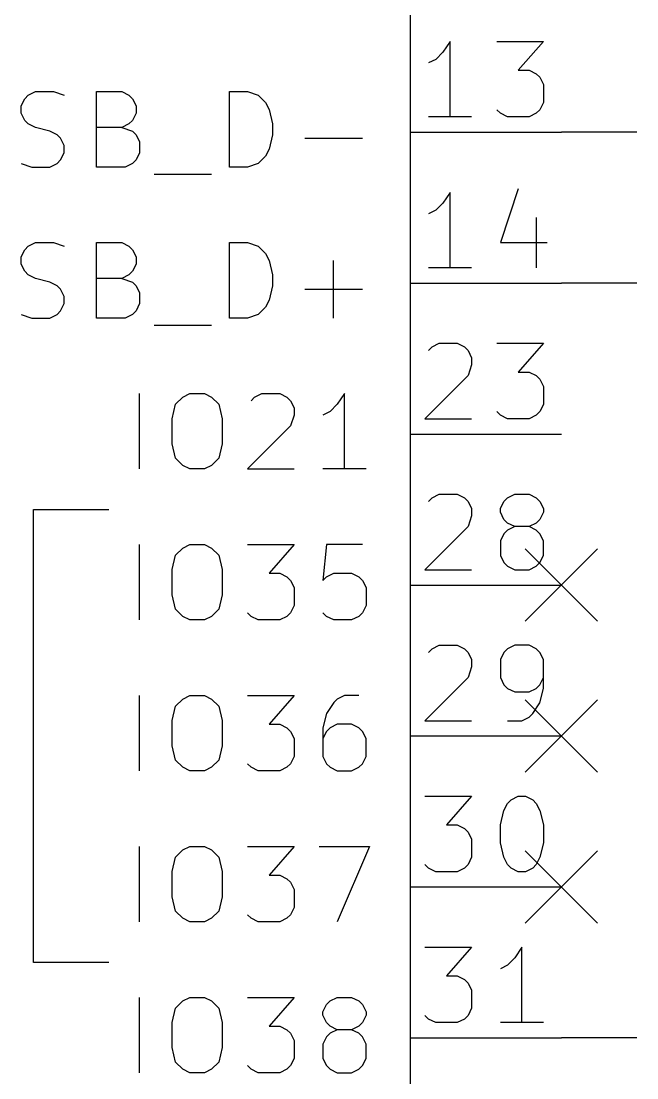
# Model space of a CAD drawing. Header units: inches. Extents: x 0.4 to 16.1, y -11.3 to -0.4.
# Drawn here: x 9.692 to 10.1, y -2.826 to -2.126 of the extents above; entities that cross this region are included whole.
import ezdxf

# ---------------------------------------------------------------- set-up
doc = ezdxf.new("R2010")
doc.units = ezdxf.units.IN
doc.header["$MEASUREMENT"] = 0
for name, color, linetype in [('BLUE', 174, 'CONTINUOUS'), ('GREENSIXTYFIVE', 129, 'CONTINUOUS'), ('LIGHTGREEN', 92, 'CONTINUOUS'), ('LIGHTRED', 12, 'CONTINUOUS'), ('RED', 14, 'CONTINUOUS'), ('WHITE', 250, 'CONTINUOUS')]:
    doc.layers.add(name, color=color, linetype=linetype)

msp = doc.modelspace()

# ---------------------------------------------------------------- linework, layer by layer
at = {"layer": 'BLUE', "linetype": 'CONTINUOUS'}
for p, q in [((10.026, -2.476), (10.074, -2.524)), ((10.074, -2.476), (10.026, -2.524)), ((10.026, -2.576), (10.074, -2.624)), ((10.074, -2.576), (10.026, -2.624)), ((10.026, -2.676), (10.074, -2.724)), ((10.074, -2.676), (10.026, -2.724))]:
    msp.add_line(p, q, dxfattribs=at)
at = {"layer": 'GREENSIXTYFIVE', "linetype": 'CONTINUOUS'}
for p, q in [((9.69428, -2.17789), (9.69667, -2.17551)), ((9.69428, -2.17789), (9.69667, -2.17551)), ((9.69667, -2.17551), (9.70143, -2.17313)), ((9.69667, -2.17551), (9.70143, -2.17313)), ((9.70143, -2.17313), (9.71333, -2.17313)), ((9.70143, -2.17313), (9.71333, -2.17313)), ((9.71333, -2.17313), (9.72048, -2.17551)), ((9.71333, -2.17313), (9.72048, -2.17551)), ((9.7419, -2.22313), (9.7419, -2.17313)), ((9.7419, -2.17313), (9.75857, -2.17313)), ((9.7419, -2.22313), (9.7419, -2.17313)), ((9.7419, -2.17313), (9.75857, -2.17313)), ((9.75857, -2.17313), (9.76333, -2.17551)), ((9.75857, -2.17313), (9.76333, -2.17551)), ((9.76333, -2.17551), (9.76571, -2.17789)), ((9.76333, -2.17551), (9.76571, -2.17789)), ((9.83, -2.22313), (9.83, -2.17313)), ((9.83, -2.17313), (9.8419, -2.17313)), ((9.83, -2.22313), (9.83, -2.17313)), ((9.83, -2.17313), (9.8419, -2.17313)), ((9.8419, -2.17313), (9.84904, -2.17551)), ((9.8419, -2.17313), (9.84904, -2.17551)), ((9.84904, -2.17551), (9.85381, -2.18028)), ((9.84904, -2.17551), (9.85381, -2.18028)), ((9.69191, -2.18265), (9.69428, -2.17789)), ((9.69191, -2.18265), (9.69428, -2.17789)), ((9.69191, -2.18742), (9.69191, -2.18265)), ((9.69191, -2.18742), (9.69191, -2.18265)), ((9.76571, -2.17789), (9.76809, -2.18265)), ((9.76571, -2.17789), (9.76809, -2.18265)), ((9.76809, -2.18265), (9.76809, -2.18742)), ((9.76809, -2.18265), (9.76809, -2.18742)), ((9.85381, -2.18028), (9.85619, -2.18504)), ((9.85381, -2.18028), (9.85619, -2.18504)), ((9.69428, -2.19218), (9.69191, -2.18742)), ((9.69428, -2.19218), (9.69191, -2.18742)), ((9.76809, -2.18742), (9.76571, -2.19218)), ((9.76809, -2.18742), (9.76571, -2.19218)), ((9.85619, -2.18504), (9.85857, -2.19456)), ((9.85619, -2.18504), (9.85857, -2.19456)), ((9.69667, -2.19456), (9.69428, -2.19218)), ((9.69667, -2.19456), (9.69428, -2.19218)), ((9.70143, -2.19694), (9.69667, -2.19456)), ((9.70143, -2.19694), (9.69667, -2.19456)), ((9.71095, -2.19932), (9.70143, -2.19694)), ((9.71095, -2.19932), (9.70143, -2.19694)), ((9.75857, -2.19694), (9.7419, -2.19694)), ((9.75857, -2.19694), (9.7419, -2.19694)), ((9.76333, -2.19456), (9.75857, -2.19694)), ((9.76333, -2.19456), (9.75857, -2.19694)), ((9.75857, -2.19694), (9.76571, -2.19932)), ((9.75857, -2.19694), (9.76571, -2.19932)), ((9.76571, -2.19218), (9.76333, -2.19456)), ((9.76571, -2.19218), (9.76333, -2.19456)), ((9.85857, -2.19456), (9.85857, -2.2017)), ((9.85857, -2.19456), (9.85857, -2.2017)), ((9.71571, -2.2017), (9.71095, -2.19932)), ((9.71571, -2.2017), (9.71095, -2.19932)), ((9.71809, -2.20408), (9.71571, -2.2017)), ((9.71809, -2.20408), (9.71571, -2.2017)), ((9.72048, -2.20885), (9.71809, -2.20408)), ((9.72048, -2.20885), (9.71809, -2.20408)), ((9.76571, -2.19932), (9.76809, -2.2017)), ((9.76571, -2.19932), (9.76809, -2.2017)), ((9.76809, -2.2017), (9.77047, -2.20646)), ((9.76809, -2.2017), (9.77047, -2.20646)), ((9.85857, -2.2017), (9.85619, -2.21122)), ((9.85857, -2.2017), (9.85619, -2.21122)), ((9.88, -2.20408), (9.91809, -2.20408)), ((9.88, -2.20408), (9.91809, -2.20408)), ((9.72048, -2.21361), (9.72048, -2.20885)), ((9.72048, -2.21361), (9.72048, -2.20885)), ((9.77047, -2.20646), (9.77047, -2.21361)), ((9.77047, -2.20646), (9.77047, -2.21361)), ((9.85619, -2.21122), (9.85381, -2.21599)), ((9.85619, -2.21122), (9.85381, -2.21599)), ((9.71571, -2.22075), (9.71809, -2.21837)), ((9.71571, -2.22075), (9.71809, -2.21837)), ((9.71809, -2.21837), (9.72048, -2.21361)), ((9.71809, -2.21837), (9.72048, -2.21361)), ((9.76809, -2.21837), (9.76571, -2.22075)), ((9.76809, -2.21837), (9.76571, -2.22075)), ((9.77047, -2.21361), (9.76809, -2.21837)), ((9.77047, -2.21361), (9.76809, -2.21837)), ((9.85381, -2.21599), (9.84904, -2.22075)), ((9.85381, -2.21599), (9.84904, -2.22075)), ((9.69191, -2.22075), (9.69905, -2.22313)), ((9.69191, -2.22075), (9.69905, -2.22313)), ((9.69905, -2.22313), (9.71095, -2.22313)), ((9.69905, -2.22313), (9.71095, -2.22313)), ((9.71095, -2.22313), (9.71571, -2.22075)), ((9.71095, -2.22313), (9.71571, -2.22075)), ((9.76095, -2.22313), (9.7419, -2.22313)), ((9.76095, -2.22313), (9.7419, -2.22313)), ((9.76571, -2.22075), (9.76095, -2.22313)), ((9.76571, -2.22075), (9.76095, -2.22313)), ((9.8419, -2.22313), (9.83, -2.22313)), ((9.8419, -2.22313), (9.83, -2.22313)), ((9.84904, -2.22075), (9.8419, -2.22313)), ((9.84904, -2.22075), (9.8419, -2.22313)), ((9.78, -2.22789), (9.81809, -2.22789)), ((9.78, -2.22789), (9.81809, -2.22789)), ((9.69667, -2.27551), (9.70143, -2.27313)), ((9.69667, -2.27551), (9.70143, -2.27313)), ((9.70143, -2.27313), (9.71333, -2.27313)), ((9.70143, -2.27313), (9.71333, -2.27313)), ((9.71333, -2.27313), (9.72048, -2.27551)), ((9.71333, -2.27313), (9.72048, -2.27551)), ((9.7419, -2.32313), (9.7419, -2.27313)), ((9.7419, -2.27313), (9.75857, -2.27313)), ((9.7419, -2.32313), (9.7419, -2.27313)), ((9.7419, -2.27313), (9.75857, -2.27313)), ((9.75857, -2.27313), (9.76333, -2.27551)), ((9.75857, -2.27313), (9.76333, -2.27551)), ((9.83, -2.32313), (9.83, -2.27313)), ((9.83, -2.27313), (9.8419, -2.27313)), ((9.83, -2.32313), (9.83, -2.27313)), ((9.83, -2.27313), (9.8419, -2.27313)), ((9.8419, -2.27313), (9.84904, -2.27551)), ((9.8419, -2.27313), (9.84904, -2.27551)), ((9.69191, -2.28265), (9.69428, -2.27789)), ((9.69191, -2.28265), (9.69428, -2.27789)), ((9.69428, -2.27789), (9.69667, -2.27551)), ((9.69428, -2.27789), (9.69667, -2.27551)), ((9.76333, -2.27551), (9.76571, -2.27789)), ((9.76333, -2.27551), (9.76571, -2.27789)), ((9.76571, -2.27789), (9.76809, -2.28265)), ((9.76571, -2.27789), (9.76809, -2.28265)), ((9.84904, -2.27551), (9.85381, -2.28028)), ((9.84904, -2.27551), (9.85381, -2.28028)), ((9.85381, -2.28028), (9.85619, -2.28504)), ((9.85381, -2.28028), (9.85619, -2.28504)), ((9.69191, -2.28742), (9.69191, -2.28265)), ((9.69191, -2.28742), (9.69191, -2.28265)), ((9.69428, -2.29218), (9.69191, -2.28742)), ((9.69428, -2.29218), (9.69191, -2.28742)), ((9.76809, -2.28742), (9.76571, -2.29218)), ((9.76809, -2.28742), (9.76571, -2.29218)), ((9.76809, -2.28265), (9.76809, -2.28742)), ((9.76809, -2.28265), (9.76809, -2.28742)), ((9.85619, -2.28504), (9.85857, -2.29456)), ((9.85619, -2.28504), (9.85857, -2.29456)), ((9.89904, -2.32313), (9.89904, -2.28504)), ((9.89904, -2.32313), (9.89904, -2.28504)), ((9.69667, -2.29456), (9.69428, -2.29218)), ((9.69667, -2.29456), (9.69428, -2.29218)), ((9.70143, -2.29694), (9.69667, -2.29456)), ((9.70143, -2.29694), (9.69667, -2.29456)), ((9.76333, -2.29456), (9.75857, -2.29694)), ((9.76333, -2.29456), (9.75857, -2.29694)), ((9.76571, -2.29218), (9.76333, -2.29456)), ((9.76571, -2.29218), (9.76333, -2.29456)), ((9.85857, -2.29456), (9.85857, -2.3017)), ((9.85857, -2.29456), (9.85857, -2.3017)), ((9.71095, -2.29932), (9.70143, -2.29694)), ((9.71095, -2.29932), (9.70143, -2.29694)), ((9.71571, -2.3017), (9.71095, -2.29932)), ((9.71571, -2.3017), (9.71095, -2.29932)), ((9.71809, -2.30408), (9.71571, -2.3017)), ((9.71809, -2.30408), (9.71571, -2.3017)), ((9.75857, -2.29694), (9.7419, -2.29694)), ((9.75857, -2.29694), (9.7419, -2.29694)), ((9.75857, -2.29694), (9.76571, -2.29932)), ((9.75857, -2.29694), (9.76571, -2.29932)), ((9.76571, -2.29932), (9.76809, -2.3017)), ((9.76571, -2.29932), (9.76809, -2.3017)), ((9.76809, -2.3017), (9.77047, -2.30646)), ((9.76809, -2.3017), (9.77047, -2.30646)), ((9.85857, -2.3017), (9.85619, -2.31122)), ((9.85857, -2.3017), (9.85619, -2.31122)), ((9.72048, -2.30885), (9.71809, -2.30408)), ((9.72048, -2.30885), (9.71809, -2.30408)), ((9.72048, -2.31361), (9.72048, -2.30885)), ((9.72048, -2.31361), (9.72048, -2.30885)), ((9.77047, -2.30646), (9.77047, -2.31361)), ((9.77047, -2.30646), (9.77047, -2.31361)), ((9.88, -2.30408), (9.91809, -2.30408)), ((9.88, -2.30408), (9.91809, -2.30408)), ((9.71809, -2.31837), (9.72048, -2.31361)), ((9.71809, -2.31837), (9.72048, -2.31361)), ((9.77047, -2.31361), (9.76809, -2.31837)), ((9.77047, -2.31361), (9.76809, -2.31837)), ((9.85381, -2.31599), (9.84904, -2.32075)), ((9.85381, -2.31599), (9.84904, -2.32075)), ((9.85619, -2.31122), (9.85381, -2.31599)), ((9.85619, -2.31122), (9.85381, -2.31599)), ((9.69191, -2.32075), (9.69905, -2.32313)), ((9.69191, -2.32075), (9.69905, -2.32313)), ((9.69905, -2.32313), (9.71095, -2.32313)), ((9.69905, -2.32313), (9.71095, -2.32313)), ((9.71095, -2.32313), (9.71571, -2.32075)), ((9.71095, -2.32313), (9.71571, -2.32075)), ((9.71571, -2.32075), (9.71809, -2.31837)), ((9.71571, -2.32075), (9.71809, -2.31837)), ((9.76095, -2.32313), (9.7419, -2.32313)), ((9.76095, -2.32313), (9.7419, -2.32313)), ((9.76571, -2.32075), (9.76095, -2.32313)), ((9.76571, -2.32075), (9.76095, -2.32313)), ((9.76809, -2.31837), (9.76571, -2.32075)), ((9.76809, -2.31837), (9.76571, -2.32075)), ((9.8419, -2.32313), (9.83, -2.32313)), ((9.8419, -2.32313), (9.83, -2.32313)), ((9.84904, -2.32075), (9.8419, -2.32313)), ((9.84904, -2.32075), (9.8419, -2.32313)), ((9.78, -2.32789), (9.81809, -2.32789)), ((9.78, -2.32789), (9.81809, -2.32789)), ((9.77047, -2.42313), (9.77047, -2.37313)), ((9.77047, -2.42313), (9.77047, -2.37313)), ((9.79428, -2.38028), (9.79905, -2.37551)), ((9.79428, -2.38028), (9.79905, -2.37551)), ((9.79905, -2.37551), (9.80381, -2.37313)), ((9.79905, -2.37551), (9.80381, -2.37313)), ((9.80381, -2.37313), (9.81333, -2.37313)), ((9.80381, -2.37313), (9.81333, -2.37313)), ((9.81333, -2.37313), (9.81809, -2.37551)), ((9.81333, -2.37313), (9.81809, -2.37551)), ((9.81809, -2.37551), (9.82285, -2.38028)), ((9.81809, -2.37551), (9.82285, -2.38028)), ((9.84429, -2.37789), (9.84667, -2.37551)), ((9.84429, -2.37789), (9.84667, -2.37551)), ((9.84667, -2.37551), (9.85143, -2.37313)), ((9.84667, -2.37551), (9.85143, -2.37313)), ((9.85143, -2.37313), (9.86333, -2.37313)), ((9.85143, -2.37313), (9.86333, -2.37313)), ((9.86333, -2.37313), (9.86809, -2.37551)), ((9.86333, -2.37313), (9.86809, -2.37551)), ((9.86809, -2.37551), (9.87048, -2.37789)), ((9.86809, -2.37551), (9.87048, -2.37789)), ((9.87048, -2.37789), (9.87286, -2.38265)), ((9.87048, -2.37789), (9.87286, -2.38265)), ((9.90619, -2.37313), (9.90143, -2.38028)), ((9.90619, -2.37313), (9.90143, -2.38028)), ((9.90619, -2.42313), (9.90619, -2.37313)), ((9.90619, -2.42313), (9.90619, -2.37313)), ((9.79191, -2.3898), (9.79428, -2.38028)), ((9.79191, -2.3898), (9.79428, -2.38028)), ((9.82285, -2.38028), (9.82524, -2.3898)), ((9.82285, -2.38028), (9.82524, -2.3898)), ((9.87286, -2.38265), (9.87286, -2.38742)), ((9.87286, -2.38265), (9.87286, -2.38742)), ((9.89667, -2.38504), (9.89191, -2.38742)), ((9.89667, -2.38504), (9.89191, -2.38742)), ((9.90143, -2.38028), (9.89667, -2.38504)), ((9.90143, -2.38028), (9.89667, -2.38504)), ((9.79191, -2.40646), (9.79191, -2.3898)), ((9.79191, -2.40646), (9.79191, -2.3898)), ((9.82524, -2.3898), (9.82524, -2.40646)), ((9.82524, -2.3898), (9.82524, -2.40646)), ((9.87286, -2.38742), (9.87048, -2.39456)), ((9.87286, -2.38742), (9.87048, -2.39456)), ((9.87048, -2.39456), (9.84191, -2.42313)), ((9.87048, -2.39456), (9.84191, -2.42313)), ((9.79428, -2.41599), (9.79191, -2.40646)), ((9.79428, -2.41599), (9.79191, -2.40646)), ((9.82524, -2.40646), (9.82285, -2.41599)), ((9.82524, -2.40646), (9.82285, -2.41599)), ((9.79905, -2.42075), (9.79428, -2.41599)), ((9.79905, -2.42075), (9.79428, -2.41599)), ((9.80381, -2.42313), (9.79905, -2.42075)), ((9.80381, -2.42313), (9.79905, -2.42075)), ((9.81809, -2.42075), (9.81333, -2.42313)), ((9.81809, -2.42075), (9.81333, -2.42313)), ((9.82285, -2.41599), (9.81809, -2.42075)), ((9.82285, -2.41599), (9.81809, -2.42075)), ((9.81333, -2.42313), (9.80381, -2.42313)), ((9.81333, -2.42313), (9.80381, -2.42313)), ((9.84191, -2.42313), (9.87286, -2.42313)), ((9.84191, -2.42313), (9.87286, -2.42313)), ((9.92048, -2.42313), (9.89191, -2.42313)), ((9.92048, -2.42313), (9.89191, -2.42313)), ((9.77047, -2.52313), (9.77047, -2.47313)), ((9.77047, -2.52313), (9.77047, -2.47313)), ((9.79428, -2.48028), (9.79905, -2.47551)), ((9.79428, -2.48028), (9.79905, -2.47551)), ((9.79905, -2.47551), (9.80381, -2.47313)), ((9.79905, -2.47551), (9.80381, -2.47313)), ((9.80381, -2.47313), (9.81333, -2.47313)), ((9.80381, -2.47313), (9.81333, -2.47313)), ((9.81333, -2.47313), (9.81809, -2.47551)), ((9.81333, -2.47313), (9.81809, -2.47551)), ((9.81809, -2.47551), (9.82285, -2.48028)), ((9.81809, -2.47551), (9.82285, -2.48028)), ((9.84191, -2.47313), (9.87286, -2.47313)), ((9.84191, -2.47313), (9.87286, -2.47313)), ((9.87286, -2.47313), (9.85619, -2.49218)), ((9.87286, -2.47313), (9.85619, -2.49218)), ((9.89428, -2.47313), (9.89191, -2.49694)), ((9.89428, -2.47313), (9.89191, -2.49694)), ((9.91809, -2.47313), (9.89428, -2.47313)), ((9.91809, -2.47313), (9.89428, -2.47313)), ((9.79191, -2.4898), (9.79428, -2.48028)), ((9.79191, -2.4898), (9.79428, -2.48028)), ((9.82285, -2.48028), (9.82524, -2.4898)), ((9.82285, -2.48028), (9.82524, -2.4898)), ((9.79191, -2.50646), (9.79191, -2.4898)), ((9.79191, -2.50646), (9.79191, -2.4898)), ((9.82524, -2.4898), (9.82524, -2.50646)), ((9.82524, -2.4898), (9.82524, -2.50646)), ((9.85619, -2.49218), (9.86333, -2.49218)), ((9.85619, -2.49218), (9.86333, -2.49218)), ((9.86333, -2.49218), (9.86809, -2.49456)), ((9.86333, -2.49218), (9.86809, -2.49456)), ((9.86809, -2.49456), (9.87048, -2.49694)), ((9.86809, -2.49456), (9.87048, -2.49694)), ((9.87048, -2.49694), (9.87286, -2.5017)), ((9.87048, -2.49694), (9.87286, -2.5017)), ((9.89191, -2.49694), (9.89428, -2.49456)), ((9.89191, -2.49694), (9.89428, -2.49456)), ((9.89428, -2.49456), (9.89905, -2.49218)), ((9.89428, -2.49456), (9.89905, -2.49218)), ((9.89905, -2.49218), (9.91095, -2.49218)), ((9.89905, -2.49218), (9.91095, -2.49218)), ((9.91095, -2.49218), (9.91571, -2.49456)), ((9.91095, -2.49218), (9.91571, -2.49456)), ((9.91571, -2.49456), (9.91809, -2.49694)), ((9.91571, -2.49456), (9.91809, -2.49694)), ((9.91809, -2.49694), (9.92048, -2.5017)), ((9.91809, -2.49694), (9.92048, -2.5017)), ((9.87286, -2.5017), (9.87286, -2.51361)), ((9.87286, -2.5017), (9.87286, -2.51361)), ((9.92048, -2.5017), (9.92048, -2.51361)), ((9.92048, -2.5017), (9.92048, -2.51361)), ((9.79428, -2.51599), (9.79191, -2.50646)), ((9.79428, -2.51599), (9.79191, -2.50646)), ((9.82524, -2.50646), (9.82285, -2.51599)), ((9.82524, -2.50646), (9.82285, -2.51599)), ((9.79905, -2.52075), (9.79428, -2.51599)), ((9.79905, -2.52075), (9.79428, -2.51599)), ((9.82285, -2.51599), (9.81809, -2.52075)), ((9.82285, -2.51599), (9.81809, -2.52075)), ((9.84429, -2.52075), (9.84191, -2.51837)), ((9.84429, -2.52075), (9.84191, -2.51837)), ((9.87048, -2.51837), (9.86809, -2.52075)), ((9.87048, -2.51837), (9.86809, -2.52075)), ((9.87286, -2.51361), (9.87048, -2.51837)), ((9.87286, -2.51361), (9.87048, -2.51837)), ((9.89428, -2.52075), (9.89191, -2.51837)), ((9.89428, -2.52075), (9.89191, -2.51837)), ((9.91809, -2.51837), (9.91571, -2.52075)), ((9.91809, -2.51837), (9.91571, -2.52075)), ((9.92048, -2.51361), (9.91809, -2.51837)), ((9.92048, -2.51361), (9.91809, -2.51837)), ((9.80381, -2.52313), (9.79905, -2.52075)), ((9.80381, -2.52313), (9.79905, -2.52075)), ((9.81333, -2.52313), (9.80381, -2.52313)), ((9.81333, -2.52313), (9.80381, -2.52313)), ((9.81809, -2.52075), (9.81333, -2.52313)), ((9.81809, -2.52075), (9.81333, -2.52313)), ((9.84905, -2.52313), (9.84429, -2.52075)), ((9.84905, -2.52313), (9.84429, -2.52075)), ((9.86333, -2.52313), (9.84905, -2.52313)), ((9.86333, -2.52313), (9.84905, -2.52313)), ((9.86809, -2.52075), (9.86333, -2.52313)), ((9.86809, -2.52075), (9.86333, -2.52313)), ((9.89905, -2.52313), (9.89428, -2.52075)), ((9.89905, -2.52313), (9.89428, -2.52075)), ((9.91095, -2.52313), (9.89905, -2.52313)), ((9.91095, -2.52313), (9.89905, -2.52313)), ((9.91571, -2.52075), (9.91095, -2.52313)), ((9.91571, -2.52075), (9.91095, -2.52313)), ((9.77047, -2.62313), (9.77047, -2.57313)), ((9.77047, -2.62313), (9.77047, -2.57313)), ((9.79428, -2.58028), (9.79905, -2.57551)), ((9.79428, -2.58028), (9.79905, -2.57551)), ((9.79905, -2.57551), (9.80381, -2.57313)), ((9.79905, -2.57551), (9.80381, -2.57313)), ((9.80381, -2.57313), (9.81333, -2.57313)), ((9.80381, -2.57313), (9.81333, -2.57313)), ((9.81333, -2.57313), (9.81809, -2.57551)), ((9.81333, -2.57313), (9.81809, -2.57551)), ((9.81809, -2.57551), (9.82285, -2.58028)), ((9.81809, -2.57551), (9.82285, -2.58028)), ((9.84191, -2.57313), (9.87286, -2.57313)), ((9.84191, -2.57313), (9.87286, -2.57313)), ((9.87286, -2.57313), (9.85619, -2.59218)), ((9.87286, -2.57313), (9.85619, -2.59218)), ((9.90143, -2.57551), (9.89905, -2.57789)), ((9.90143, -2.57551), (9.89905, -2.57789)), ((9.90619, -2.57313), (9.90143, -2.57551)), ((9.90619, -2.57313), (9.90143, -2.57551)), ((9.91571, -2.57313), (9.90619, -2.57313)), ((9.91571, -2.57313), (9.90619, -2.57313)), ((9.79191, -2.5898), (9.79428, -2.58028)), ((9.79191, -2.5898), (9.79428, -2.58028)), ((9.82285, -2.58028), (9.82524, -2.5898)), ((9.82285, -2.58028), (9.82524, -2.5898)), ((9.89905, -2.57789), (9.89428, -2.58504)), ((9.89905, -2.57789), (9.89428, -2.58504)), ((9.79191, -2.60646), (9.79191, -2.5898)), ((9.79191, -2.60646), (9.79191, -2.5898)), ((9.82524, -2.5898), (9.82524, -2.60646)), ((9.82524, -2.5898), (9.82524, -2.60646)), ((9.89428, -2.58504), (9.89191, -2.59456)), ((9.89428, -2.58504), (9.89191, -2.59456)), ((9.85619, -2.59218), (9.86333, -2.59218)), ((9.85619, -2.59218), (9.86333, -2.59218)), ((9.86333, -2.59218), (9.86809, -2.59456)), ((9.86333, -2.59218), (9.86809, -2.59456)), ((9.86809, -2.59456), (9.87048, -2.59694)), ((9.86809, -2.59456), (9.87048, -2.59694)), ((9.87048, -2.59694), (9.87286, -2.6017)), ((9.87048, -2.59694), (9.87286, -2.6017)), ((9.89191, -2.59456), (9.89191, -2.61361)), ((9.89191, -2.59456), (9.89191, -2.61361)), ((9.89428, -2.59694), (9.89191, -2.6017)), ((9.89428, -2.59694), (9.89191, -2.6017)), ((9.89667, -2.59456), (9.89428, -2.59694)), ((9.89667, -2.59456), (9.89428, -2.59694)), ((9.90143, -2.59218), (9.89667, -2.59456)), ((9.90143, -2.59218), (9.89667, -2.59456)), ((9.91095, -2.59218), (9.90143, -2.59218)), ((9.91095, -2.59218), (9.90143, -2.59218)), ((9.91571, -2.59456), (9.91095, -2.59218)), ((9.91571, -2.59456), (9.91095, -2.59218)), ((9.91809, -2.59694), (9.91571, -2.59456)), ((9.91809, -2.59694), (9.91571, -2.59456)), ((9.92048, -2.6017), (9.91809, -2.59694)), ((9.92048, -2.6017), (9.91809, -2.59694)), ((9.87286, -2.6017), (9.87286, -2.61361)), ((9.87286, -2.6017), (9.87286, -2.61361)), ((9.92048, -2.61361), (9.92048, -2.6017)), ((9.92048, -2.61361), (9.92048, -2.6017)), ((9.79428, -2.61599), (9.79191, -2.60646)), ((9.79428, -2.61599), (9.79191, -2.60646)), ((9.82524, -2.60646), (9.82285, -2.61599)), ((9.82524, -2.60646), (9.82285, -2.61599)), ((9.79905, -2.62075), (9.79428, -2.61599)), ((9.79905, -2.62075), (9.79428, -2.61599)), ((9.82285, -2.61599), (9.81809, -2.62075)), ((9.82285, -2.61599), (9.81809, -2.62075)), ((9.87286, -2.61361), (9.87048, -2.61837)), ((9.87286, -2.61361), (9.87048, -2.61837)), ((9.89191, -2.61361), (9.89428, -2.61837)), ((9.89191, -2.61361), (9.89428, -2.61837)), ((9.91809, -2.61837), (9.92048, -2.61361)), ((9.91809, -2.61837), (9.92048, -2.61361)), ((9.80381, -2.62313), (9.79905, -2.62075)), ((9.80381, -2.62313), (9.79905, -2.62075)), ((9.81333, -2.62313), (9.80381, -2.62313)), ((9.81333, -2.62313), (9.80381, -2.62313)), ((9.81809, -2.62075), (9.81333, -2.62313)), ((9.81809, -2.62075), (9.81333, -2.62313)), ((9.84429, -2.62075), (9.84191, -2.61837)), ((9.84429, -2.62075), (9.84191, -2.61837)), ((9.84905, -2.62313), (9.84429, -2.62075)), ((9.84905, -2.62313), (9.84429, -2.62075)), ((9.86333, -2.62313), (9.84905, -2.62313)), ((9.86333, -2.62313), (9.84905, -2.62313)), ((9.86809, -2.62075), (9.86333, -2.62313)), ((9.86809, -2.62075), (9.86333, -2.62313)), ((9.87048, -2.61837), (9.86809, -2.62075)), ((9.87048, -2.61837), (9.86809, -2.62075)), ((9.89428, -2.61837), (9.89667, -2.62075)), ((9.89428, -2.61837), (9.89667, -2.62075)), ((9.89667, -2.62075), (9.90143, -2.62313)), ((9.89667, -2.62075), (9.90143, -2.62313)), ((9.90143, -2.62313), (9.91095, -2.62313)), ((9.90143, -2.62313), (9.91095, -2.62313)), ((9.91095, -2.62313), (9.91571, -2.62075)), ((9.91095, -2.62313), (9.91571, -2.62075)), ((9.91571, -2.62075), (9.91809, -2.61837)), ((9.91571, -2.62075), (9.91809, -2.61837)), ((9.77047, -2.72313), (9.77047, -2.67313)), ((9.77047, -2.72313), (9.77047, -2.67313)), ((9.79905, -2.67551), (9.80381, -2.67313)), ((9.79905, -2.67551), (9.80381, -2.67313)), ((9.80381, -2.67313), (9.81333, -2.67313)), ((9.80381, -2.67313), (9.81333, -2.67313)), ((9.81333, -2.67313), (9.81809, -2.67551)), ((9.81333, -2.67313), (9.81809, -2.67551)), ((9.84191, -2.67313), (9.87286, -2.67313)), ((9.84191, -2.67313), (9.87286, -2.67313)), ((9.87286, -2.67313), (9.85619, -2.69218)), ((9.87286, -2.67313), (9.85619, -2.69218)), ((9.88952, -2.67313), (9.92285, -2.67313)), ((9.88952, -2.67313), (9.92285, -2.67313)), ((9.92285, -2.67313), (9.90143, -2.72313)), ((9.92285, -2.67313), (9.90143, -2.72313)), ((9.79191, -2.6898), (9.79428, -2.68028)), ((9.79191, -2.6898), (9.79428, -2.68028)), ((9.79428, -2.68028), (9.79905, -2.67551)), ((9.79428, -2.68028), (9.79905, -2.67551)), ((9.81809, -2.67551), (9.82285, -2.68028)), ((9.81809, -2.67551), (9.82285, -2.68028)), ((9.82285, -2.68028), (9.82524, -2.6898)), ((9.82285, -2.68028), (9.82524, -2.6898)), ((9.79191, -2.70646), (9.79191, -2.6898)), ((9.79191, -2.70646), (9.79191, -2.6898)), ((9.82524, -2.6898), (9.82524, -2.70646)), ((9.82524, -2.6898), (9.82524, -2.70646)), ((9.85619, -2.69218), (9.86333, -2.69218)), ((9.85619, -2.69218), (9.86333, -2.69218)), ((9.86333, -2.69218), (9.86809, -2.69456)), ((9.86333, -2.69218), (9.86809, -2.69456)), ((9.86809, -2.69456), (9.87048, -2.69694)), ((9.86809, -2.69456), (9.87048, -2.69694)), ((9.87048, -2.69694), (9.87286, -2.7017)), ((9.87048, -2.69694), (9.87286, -2.7017)), ((9.87286, -2.7017), (9.87286, -2.71361)), ((9.87286, -2.7017), (9.87286, -2.71361)), ((9.79428, -2.71599), (9.79191, -2.70646)), ((9.79428, -2.71599), (9.79191, -2.70646)), ((9.82524, -2.70646), (9.82285, -2.71599)), ((9.82524, -2.70646), (9.82285, -2.71599)), ((9.79905, -2.72075), (9.79428, -2.71599)), ((9.79905, -2.72075), (9.79428, -2.71599)), ((9.82285, -2.71599), (9.81809, -2.72075)), ((9.82285, -2.71599), (9.81809, -2.72075)), ((9.87286, -2.71361), (9.87048, -2.71837)), ((9.87286, -2.71361), (9.87048, -2.71837)), ((9.80381, -2.72313), (9.79905, -2.72075)), ((9.80381, -2.72313), (9.79905, -2.72075)), ((9.81809, -2.72075), (9.81333, -2.72313)), ((9.81809, -2.72075), (9.81333, -2.72313)), ((9.84429, -2.72075), (9.84191, -2.71837)), ((9.84429, -2.72075), (9.84191, -2.71837)), ((9.84905, -2.72313), (9.84429, -2.72075)), ((9.84905, -2.72313), (9.84429, -2.72075)), ((9.86809, -2.72075), (9.86333, -2.72313)), ((9.86809, -2.72075), (9.86333, -2.72313)), ((9.87048, -2.71837), (9.86809, -2.72075)), ((9.87048, -2.71837), (9.86809, -2.72075)), ((9.81333, -2.72313), (9.80381, -2.72313)), ((9.81333, -2.72313), (9.80381, -2.72313)), ((9.86333, -2.72313), (9.84905, -2.72313)), ((9.86333, -2.72313), (9.84905, -2.72313)), ((9.77047, -2.82313), (9.77047, -2.77313)), ((9.77047, -2.82313), (9.77047, -2.77313)), ((9.79428, -2.78028), (9.79905, -2.77551)), ((9.79428, -2.78028), (9.79905, -2.77551)), ((9.79905, -2.77551), (9.80381, -2.77313)), ((9.79905, -2.77551), (9.80381, -2.77313)), ((9.80381, -2.77313), (9.81333, -2.77313)), ((9.80381, -2.77313), (9.81333, -2.77313)), ((9.81333, -2.77313), (9.81809, -2.77551)), ((9.81333, -2.77313), (9.81809, -2.77551)), ((9.81809, -2.77551), (9.82285, -2.78028)), ((9.81809, -2.77551), (9.82285, -2.78028)), ((9.84191, -2.77313), (9.87286, -2.77313)), ((9.84191, -2.77313), (9.87286, -2.77313)), ((9.87286, -2.77313), (9.85619, -2.79218)), ((9.87286, -2.77313), (9.85619, -2.79218)), ((9.89191, -2.78265), (9.89428, -2.77789)), ((9.89191, -2.78265), (9.89428, -2.77789)), ((9.89428, -2.77789), (9.89667, -2.77551)), ((9.89428, -2.77789), (9.89667, -2.77551)), ((9.89667, -2.77551), (9.90143, -2.77313)), ((9.89667, -2.77551), (9.90143, -2.77313)), ((9.90143, -2.77313), (9.91095, -2.77313)), ((9.90143, -2.77313), (9.91095, -2.77313)), ((9.91095, -2.77313), (9.91571, -2.77551)), ((9.91095, -2.77313), (9.91571, -2.77551)), ((9.91571, -2.77551), (9.91809, -2.77789)), ((9.91571, -2.77551), (9.91809, -2.77789)), ((9.91809, -2.77789), (9.92048, -2.78265)), ((9.91809, -2.77789), (9.92048, -2.78265)), ((9.79191, -2.7898), (9.79428, -2.78028)), ((9.79191, -2.7898), (9.79428, -2.78028)), ((9.82285, -2.78028), (9.82524, -2.7898)), ((9.82285, -2.78028), (9.82524, -2.7898)), ((9.89191, -2.78504), (9.89191, -2.78265)), ((9.89191, -2.78504), (9.89191, -2.78265)), ((9.89428, -2.7898), (9.89191, -2.78504)), ((9.89428, -2.7898), (9.89191, -2.78504)), ((9.92048, -2.78504), (9.91809, -2.7898)), ((9.92048, -2.78504), (9.91809, -2.7898)), ((9.92048, -2.78265), (9.92048, -2.78504)), ((9.92048, -2.78265), (9.92048, -2.78504)), ((9.79191, -2.80646), (9.79191, -2.7898)), ((9.79191, -2.80646), (9.79191, -2.7898)), ((9.82524, -2.7898), (9.82524, -2.80646)), ((9.82524, -2.7898), (9.82524, -2.80646)), ((9.85619, -2.79218), (9.86333, -2.79218)), ((9.85619, -2.79218), (9.86333, -2.79218)), ((9.86333, -2.79218), (9.86809, -2.79456)), ((9.86333, -2.79218), (9.86809, -2.79456)), ((9.89667, -2.79218), (9.89428, -2.7898)), ((9.89667, -2.79218), (9.89428, -2.7898)), ((9.90143, -2.79456), (9.89667, -2.79218)), ((9.90143, -2.79456), (9.89667, -2.79218)), ((9.91571, -2.79218), (9.91095, -2.79456)), ((9.91571, -2.79218), (9.91095, -2.79456)), ((9.91809, -2.7898), (9.91571, -2.79218)), ((9.91809, -2.7898), (9.91571, -2.79218)), ((9.86809, -2.79456), (9.87048, -2.79694)), ((9.86809, -2.79456), (9.87048, -2.79694)), ((9.87048, -2.79694), (9.87286, -2.8017)), ((9.87048, -2.79694), (9.87286, -2.8017)), ((9.89428, -2.79932), (9.89191, -2.80408)), ((9.89428, -2.79932), (9.89191, -2.80408)), ((9.89667, -2.79694), (9.89428, -2.79932)), ((9.89667, -2.79694), (9.89428, -2.79932)), ((9.90143, -2.79456), (9.89667, -2.79694)), ((9.90143, -2.79456), (9.89667, -2.79694)), ((9.91095, -2.79456), (9.90143, -2.79456)), ((9.91095, -2.79456), (9.90143, -2.79456)), ((9.91571, -2.79694), (9.91095, -2.79456)), ((9.91571, -2.79694), (9.91095, -2.79456)), ((9.91809, -2.79932), (9.91571, -2.79694)), ((9.91809, -2.79932), (9.91571, -2.79694)), ((9.92048, -2.80408), (9.91809, -2.79932)), ((9.92048, -2.80408), (9.91809, -2.79932)), ((9.79428, -2.81599), (9.79191, -2.80646)), ((9.79428, -2.81599), (9.79191, -2.80646)), ((9.82524, -2.80646), (9.82285, -2.81599)), ((9.82524, -2.80646), (9.82285, -2.81599)), ((9.87286, -2.8017), (9.87286, -2.81361)), ((9.87286, -2.8017), (9.87286, -2.81361)), ((9.89191, -2.80408), (9.89191, -2.81361)), ((9.89191, -2.80408), (9.89191, -2.81361)), ((9.92048, -2.81361), (9.92048, -2.80408)), ((9.92048, -2.81361), (9.92048, -2.80408)), ((9.87286, -2.81361), (9.87048, -2.81837)), ((9.87286, -2.81361), (9.87048, -2.81837)), ((9.89191, -2.81361), (9.89428, -2.81837)), ((9.89191, -2.81361), (9.89428, -2.81837)), ((9.91809, -2.81837), (9.92048, -2.81361)), ((9.91809, -2.81837), (9.92048, -2.81361)), ((9.79905, -2.82075), (9.79428, -2.81599)), ((9.79905, -2.82075), (9.79428, -2.81599)), ((9.80381, -2.82313), (9.79905, -2.82075)), ((9.80381, -2.82313), (9.79905, -2.82075)), ((9.81809, -2.82075), (9.81333, -2.82313)), ((9.81809, -2.82075), (9.81333, -2.82313)), ((9.82285, -2.81599), (9.81809, -2.82075)), ((9.82285, -2.81599), (9.81809, -2.82075)), ((9.84429, -2.82075), (9.84191, -2.81837)), ((9.84429, -2.82075), (9.84191, -2.81837)), ((9.84905, -2.82313), (9.84429, -2.82075)), ((9.84905, -2.82313), (9.84429, -2.82075)), ((9.86809, -2.82075), (9.86333, -2.82313)), ((9.86809, -2.82075), (9.86333, -2.82313)), ((9.87048, -2.81837), (9.86809, -2.82075)), ((9.87048, -2.81837), (9.86809, -2.82075)), ((9.89428, -2.81837), (9.89667, -2.82075)), ((9.89428, -2.81837), (9.89667, -2.82075)), ((9.89667, -2.82075), (9.90143, -2.82313)), ((9.89667, -2.82075), (9.90143, -2.82313)), ((9.91095, -2.82313), (9.91571, -2.82075)), ((9.91095, -2.82313), (9.91571, -2.82075)), ((9.91571, -2.82075), (9.91809, -2.81837)), ((9.91571, -2.82075), (9.91809, -2.81837)), ((9.81333, -2.82313), (9.80381, -2.82313)), ((9.81333, -2.82313), (9.80381, -2.82313)), ((9.86333, -2.82313), (9.84905, -2.82313)), ((9.86333, -2.82313), (9.84905, -2.82313)), ((9.90143, -2.82313), (9.91095, -2.82313)), ((9.90143, -2.82313), (9.91095, -2.82313))]:
    msp.add_line(p, q, dxfattribs=at)
at = {"layer": 'LIGHTGREEN', "linetype": 'CONTINUOUS'}
for p, q in [((10.1, -2.2), (10.05, -2.2)), ((10.1, -2.3), (10.05, -2.3)), ((10.1, -2.8), (10.05, -2.8))]:
    msp.add_line(p, q, dxfattribs=at)
at = {"layer": 'LIGHTRED', "linetype": 'CONTINUOUS'}
for p, q in [((9.97619, -2.13988), (9.97143, -2.14702)), ((9.97619, -2.13988), (9.97143, -2.14702)), ((9.97619, -2.18988), (9.97619, -2.13988)), ((9.97619, -2.18988), (9.97619, -2.13988)), ((10.00714, -2.13988), (10.03809, -2.13988)), ((10.00714, -2.13988), (10.03809, -2.13988)), ((10.03809, -2.13988), (10.02143, -2.15893)), ((10.03809, -2.13988), (10.02143, -2.15893)), ((9.97143, -2.14702), (9.96667, -2.15178)), ((9.97143, -2.14702), (9.96667, -2.15178)), ((9.96667, -2.15178), (9.96191, -2.15417)), ((9.96667, -2.15178), (9.96191, -2.15417)), ((10.02143, -2.15893), (10.02857, -2.15893)), ((10.02143, -2.15893), (10.02857, -2.15893)), ((10.02857, -2.15893), (10.03333, -2.16131)), ((10.02857, -2.15893), (10.03333, -2.16131)), ((10.03333, -2.16131), (10.03571, -2.16369)), ((10.03333, -2.16131), (10.03571, -2.16369)), ((10.03571, -2.16369), (10.03809, -2.16845)), ((10.03571, -2.16369), (10.03809, -2.16845)), ((10.03809, -2.16845), (10.03809, -2.18035)), ((10.03809, -2.16845), (10.03809, -2.18035)), ((10.03809, -2.18035), (10.03571, -2.18512)), ((10.03809, -2.18035), (10.03571, -2.18512)), ((9.99048, -2.18988), (9.96191, -2.18988)), ((9.99048, -2.18988), (9.96191, -2.18988)), ((10.00952, -2.1875), (10.00714, -2.18512)), ((10.00952, -2.1875), (10.00714, -2.18512)), ((10.01428, -2.18988), (10.00952, -2.1875)), ((10.01428, -2.18988), (10.00952, -2.1875)), ((10.02857, -2.18988), (10.01428, -2.18988)), ((10.02857, -2.18988), (10.01428, -2.18988)), ((10.03333, -2.1875), (10.02857, -2.18988)), ((10.03333, -2.1875), (10.02857, -2.18988)), ((10.03571, -2.18512), (10.03333, -2.1875)), ((10.03571, -2.18512), (10.03333, -2.1875)), ((9.97619, -2.23988), (9.97143, -2.24702)), ((9.97619, -2.23988), (9.97143, -2.24702)), ((9.97619, -2.28988), (9.97619, -2.23988)), ((9.97619, -2.28988), (9.97619, -2.23988)), ((10.02143, -2.2375), (10.00952, -2.27321)), ((10.02143, -2.2375), (10.00952, -2.27321)), ((9.96667, -2.25178), (9.96191, -2.25417)), ((9.96667, -2.25178), (9.96191, -2.25417)), ((9.97143, -2.24702), (9.96667, -2.25178)), ((9.97143, -2.24702), (9.96667, -2.25178)), ((10.03333, -2.25655), (10.03333, -2.28988)), ((10.03333, -2.25655), (10.03333, -2.28988)), ((10.00952, -2.27321), (10.04047, -2.27321)), ((10.00952, -2.27321), (10.04047, -2.27321)), ((9.99048, -2.28988), (9.96191, -2.28988)), ((9.99048, -2.28988), (9.96191, -2.28988)), ((9.96191, -2.34464), (9.96428, -2.34226)), ((9.96191, -2.34464), (9.96428, -2.34226)), ((9.96428, -2.34226), (9.96905, -2.33988)), ((9.96428, -2.34226), (9.96905, -2.33988)), ((9.96905, -2.33988), (9.98095, -2.33988)), ((9.96905, -2.33988), (9.98095, -2.33988)), ((9.98095, -2.33988), (9.98571, -2.34226)), ((9.98095, -2.33988), (9.98571, -2.34226)), ((9.98571, -2.34226), (9.98809, -2.34464)), ((9.98571, -2.34226), (9.98809, -2.34464)), ((9.98809, -2.34464), (9.99048, -2.3494)), ((9.98809, -2.34464), (9.99048, -2.3494)), ((10.00714, -2.33988), (10.03809, -2.33988)), ((10.00714, -2.33988), (10.03809, -2.33988)), ((10.03809, -2.33988), (10.02143, -2.35893)), ((10.03809, -2.33988), (10.02143, -2.35893)), ((9.99048, -2.3494), (9.99048, -2.35417)), ((9.99048, -2.3494), (9.99048, -2.35417)), ((9.99048, -2.35417), (9.98809, -2.36131)), ((9.99048, -2.35417), (9.98809, -2.36131)), ((10.02143, -2.35893), (10.02857, -2.35893)), ((10.02143, -2.35893), (10.02857, -2.35893)), ((10.02857, -2.35893), (10.03333, -2.36131)), ((10.02857, -2.35893), (10.03333, -2.36131)), ((9.98809, -2.36131), (9.95952, -2.38988)), ((9.98809, -2.36131), (9.95952, -2.38988)), ((10.03333, -2.36131), (10.03571, -2.36369)), ((10.03333, -2.36131), (10.03571, -2.36369)), ((10.03571, -2.36369), (10.03809, -2.36845)), ((10.03571, -2.36369), (10.03809, -2.36845)), ((10.03809, -2.36845), (10.03809, -2.38035)), ((10.03809, -2.36845), (10.03809, -2.38035)), ((10.00952, -2.3875), (10.00714, -2.38512)), ((10.00952, -2.3875), (10.00714, -2.38512)), ((10.03571, -2.38512), (10.03333, -2.3875)), ((10.03571, -2.38512), (10.03333, -2.3875)), ((10.03809, -2.38035), (10.03571, -2.38512)), ((10.03809, -2.38035), (10.03571, -2.38512)), ((9.95952, -2.38988), (9.99048, -2.38988)), ((9.95952, -2.38988), (9.99048, -2.38988)), ((10.01428, -2.38988), (10.00952, -2.3875)), ((10.01428, -2.38988), (10.00952, -2.3875)), ((10.02857, -2.38988), (10.01428, -2.38988)), ((10.02857, -2.38988), (10.01428, -2.38988)), ((10.03333, -2.3875), (10.02857, -2.38988)), ((10.03333, -2.3875), (10.02857, -2.38988)), ((9.96191, -2.44464), (9.96428, -2.44226)), ((9.96191, -2.44464), (9.96428, -2.44226)), ((9.96428, -2.44226), (9.96905, -2.43988)), ((9.96428, -2.44226), (9.96905, -2.43988)), ((9.96905, -2.43988), (9.98095, -2.43988)), ((9.96905, -2.43988), (9.98095, -2.43988)), ((9.98095, -2.43988), (9.98571, -2.44226)), ((9.98095, -2.43988), (9.98571, -2.44226)), ((9.98571, -2.44226), (9.98809, -2.44464)), ((9.98571, -2.44226), (9.98809, -2.44464)), ((10.0119, -2.44464), (10.01428, -2.44226)), ((10.0119, -2.44464), (10.01428, -2.44226)), ((10.01428, -2.44226), (10.01905, -2.43988)), ((10.01428, -2.44226), (10.01905, -2.43988)), ((10.01905, -2.43988), (10.02857, -2.43988)), ((10.01905, -2.43988), (10.02857, -2.43988)), ((10.02857, -2.43988), (10.03333, -2.44226)), ((10.02857, -2.43988), (10.03333, -2.44226)), ((10.03333, -2.44226), (10.03571, -2.44464)), ((10.03333, -2.44226), (10.03571, -2.44464)), ((9.98809, -2.44464), (9.99048, -2.4494)), ((9.98809, -2.44464), (9.99048, -2.4494)), ((9.99048, -2.4494), (9.99048, -2.45417)), ((9.99048, -2.4494), (9.99048, -2.45417)), ((10.00952, -2.4494), (10.0119, -2.44464)), ((10.00952, -2.4494), (10.0119, -2.44464)), ((10.00952, -2.45178), (10.00952, -2.4494)), ((10.00952, -2.45178), (10.00952, -2.4494)), ((10.03571, -2.44464), (10.03809, -2.4494)), ((10.03571, -2.44464), (10.03809, -2.4494)), ((10.03809, -2.4494), (10.03809, -2.45178)), ((10.03809, -2.4494), (10.03809, -2.45178)), ((9.99048, -2.45417), (9.98809, -2.46131)), ((9.99048, -2.45417), (9.98809, -2.46131)), ((10.0119, -2.45655), (10.00952, -2.45178)), ((10.0119, -2.45655), (10.00952, -2.45178)), ((10.01428, -2.45893), (10.0119, -2.45655)), ((10.01428, -2.45893), (10.0119, -2.45655)), ((10.03571, -2.45655), (10.03333, -2.45893)), ((10.03571, -2.45655), (10.03333, -2.45893)), ((10.03809, -2.45178), (10.03571, -2.45655)), ((10.03809, -2.45178), (10.03571, -2.45655)), ((9.98809, -2.46131), (9.95952, -2.48988)), ((9.98809, -2.46131), (9.95952, -2.48988)), ((10.01428, -2.46369), (10.0119, -2.46607)), ((10.01428, -2.46369), (10.0119, -2.46607)), ((10.01905, -2.46131), (10.01428, -2.45893)), ((10.01905, -2.46131), (10.01428, -2.45893)), ((10.01905, -2.46131), (10.01428, -2.46369)), ((10.01905, -2.46131), (10.01428, -2.46369)), ((10.02857, -2.46131), (10.01905, -2.46131)), ((10.02857, -2.46131), (10.01905, -2.46131)), ((10.03333, -2.45893), (10.02857, -2.46131)), ((10.03333, -2.45893), (10.02857, -2.46131)), ((10.03333, -2.46369), (10.02857, -2.46131)), ((10.03333, -2.46369), (10.02857, -2.46131)), ((10.03571, -2.46607), (10.03333, -2.46369)), ((10.03571, -2.46607), (10.03333, -2.46369)), ((10.0119, -2.46607), (10.00952, -2.47083)), ((10.0119, -2.46607), (10.00952, -2.47083)), ((10.00952, -2.47083), (10.00952, -2.48035)), ((10.00952, -2.47083), (10.00952, -2.48035)), ((10.03809, -2.47083), (10.03571, -2.46607)), ((10.03809, -2.47083), (10.03571, -2.46607)), ((10.03809, -2.48035), (10.03809, -2.47083)), ((10.03809, -2.48035), (10.03809, -2.47083)), ((10.00952, -2.48035), (10.0119, -2.48512)), ((10.00952, -2.48035), (10.0119, -2.48512)), ((10.03571, -2.48512), (10.03809, -2.48035)), ((10.03571, -2.48512), (10.03809, -2.48035)), ((9.95952, -2.48988), (9.99048, -2.48988)), ((9.95952, -2.48988), (9.99048, -2.48988)), ((10.0119, -2.48512), (10.01428, -2.4875)), ((10.0119, -2.48512), (10.01428, -2.4875)), ((10.01428, -2.4875), (10.01905, -2.48988)), ((10.01428, -2.4875), (10.01905, -2.48988)), ((10.01905, -2.48988), (10.02857, -2.48988)), ((10.01905, -2.48988), (10.02857, -2.48988)), ((10.02857, -2.48988), (10.03333, -2.4875)), ((10.02857, -2.48988), (10.03333, -2.4875)), ((10.03333, -2.4875), (10.03571, -2.48512)), ((10.03333, -2.4875), (10.03571, -2.48512)), ((9.96428, -2.54226), (9.96905, -2.53988)), ((9.96428, -2.54226), (9.96905, -2.53988)), ((9.96905, -2.53988), (9.98095, -2.53988)), ((9.96905, -2.53988), (9.98095, -2.53988)), ((9.98095, -2.53988), (9.98571, -2.54226)), ((9.98095, -2.53988), (9.98571, -2.54226)), ((10.01905, -2.53988), (10.01428, -2.54226)), ((10.01905, -2.53988), (10.01428, -2.54226)), ((10.02857, -2.53988), (10.01905, -2.53988)), ((10.02857, -2.53988), (10.01905, -2.53988)), ((10.03333, -2.54226), (10.02857, -2.53988)), ((10.03333, -2.54226), (10.02857, -2.53988)), ((9.96191, -2.54464), (9.96428, -2.54226)), ((9.96191, -2.54464), (9.96428, -2.54226)), ((9.98571, -2.54226), (9.98809, -2.54464)), ((9.98571, -2.54226), (9.98809, -2.54464)), ((9.98809, -2.54464), (9.99048, -2.5494)), ((9.98809, -2.54464), (9.99048, -2.5494)), ((10.0119, -2.54464), (10.00952, -2.5494)), ((10.0119, -2.54464), (10.00952, -2.5494)), ((10.01428, -2.54226), (10.0119, -2.54464)), ((10.01428, -2.54226), (10.0119, -2.54464)), ((10.03571, -2.54464), (10.03333, -2.54226)), ((10.03571, -2.54464), (10.03333, -2.54226)), ((10.03809, -2.5494), (10.03571, -2.54464)), ((10.03809, -2.5494), (10.03571, -2.54464)), ((9.99048, -2.55417), (9.98809, -2.56131)), ((9.99048, -2.55417), (9.98809, -2.56131)), ((9.99048, -2.5494), (9.99048, -2.55417)), ((9.99048, -2.5494), (9.99048, -2.55417)), ((10.00952, -2.5494), (10.00952, -2.56131)), ((10.00952, -2.5494), (10.00952, -2.56131)), ((10.03809, -2.56845), (10.03809, -2.5494)), ((10.03809, -2.56845), (10.03809, -2.5494)), ((9.98809, -2.56131), (9.95952, -2.58988)), ((9.98809, -2.56131), (9.95952, -2.58988)), ((10.00952, -2.56131), (10.0119, -2.56607)), ((10.00952, -2.56131), (10.0119, -2.56607)), ((10.03571, -2.56607), (10.03809, -2.56131)), ((10.03571, -2.56607), (10.03809, -2.56131)), ((10.0119, -2.56607), (10.01428, -2.56845)), ((10.0119, -2.56607), (10.01428, -2.56845)), ((10.01428, -2.56845), (10.01905, -2.57083)), ((10.01428, -2.56845), (10.01905, -2.57083)), ((10.02857, -2.57083), (10.03333, -2.56845)), ((10.02857, -2.57083), (10.03333, -2.56845)), ((10.03333, -2.56845), (10.03571, -2.56607)), ((10.03333, -2.56845), (10.03571, -2.56607)), ((10.03571, -2.57797), (10.03809, -2.56845)), ((10.03571, -2.57797), (10.03809, -2.56845)), ((10.01905, -2.57083), (10.02857, -2.57083)), ((10.01905, -2.57083), (10.02857, -2.57083)), ((10.03095, -2.58512), (10.03571, -2.57797)), ((10.03095, -2.58512), (10.03571, -2.57797)), ((9.95952, -2.58988), (9.99048, -2.58988)), ((9.95952, -2.58988), (9.99048, -2.58988)), ((10.01428, -2.58988), (10.02381, -2.58988)), ((10.01428, -2.58988), (10.02381, -2.58988)), ((10.02381, -2.58988), (10.02857, -2.5875)), ((10.02381, -2.58988), (10.02857, -2.5875)), ((10.02857, -2.5875), (10.03095, -2.58512)), ((10.02857, -2.5875), (10.03095, -2.58512)), ((9.95952, -2.63988), (9.99048, -2.63988)), ((9.95952, -2.63988), (9.99048, -2.63988)), ((9.99048, -2.63988), (9.97381, -2.65893)), ((9.99048, -2.63988), (9.97381, -2.65893)), ((10.0119, -2.6494), (10.01428, -2.64464)), ((10.0119, -2.6494), (10.01428, -2.64464)), ((10.01428, -2.64464), (10.01667, -2.64226)), ((10.01428, -2.64464), (10.01667, -2.64226)), ((10.01667, -2.64226), (10.02143, -2.63988)), ((10.01667, -2.64226), (10.02143, -2.63988)), ((10.02143, -2.63988), (10.02619, -2.63988)), ((10.02143, -2.63988), (10.02619, -2.63988)), ((10.02619, -2.63988), (10.03095, -2.64226)), ((10.02619, -2.63988), (10.03095, -2.64226)), ((10.03095, -2.64226), (10.03333, -2.64464)), ((10.03095, -2.64226), (10.03333, -2.64464)), ((10.03333, -2.64464), (10.03571, -2.6494)), ((10.03333, -2.64464), (10.03571, -2.6494)), ((10.00952, -2.65893), (10.0119, -2.6494)), ((10.00952, -2.65893), (10.0119, -2.6494)), ((10.03571, -2.6494), (10.03809, -2.65893)), ((10.03571, -2.6494), (10.03809, -2.65893)), ((9.97381, -2.65893), (9.98095, -2.65893)), ((9.97381, -2.65893), (9.98095, -2.65893)), ((9.98095, -2.65893), (9.98571, -2.66131)), ((9.98095, -2.65893), (9.98571, -2.66131)), ((10.00952, -2.67083), (10.00952, -2.65893)), ((10.00952, -2.67083), (10.00952, -2.65893)), ((10.03809, -2.65893), (10.03809, -2.67083)), ((10.03809, -2.65893), (10.03809, -2.67083)), ((9.98571, -2.66131), (9.98809, -2.66369)), ((9.98571, -2.66131), (9.98809, -2.66369)), ((9.98809, -2.66369), (9.99048, -2.66845)), ((9.98809, -2.66369), (9.99048, -2.66845)), ((9.99048, -2.66845), (9.99048, -2.68035)), ((9.99048, -2.66845), (9.99048, -2.68035)), ((10.0119, -2.68035), (10.00952, -2.67083)), ((10.0119, -2.68035), (10.00952, -2.67083)), ((10.03809, -2.67083), (10.03571, -2.68035)), ((10.03809, -2.67083), (10.03571, -2.68035)), ((9.99048, -2.68035), (9.98809, -2.68512)), ((9.99048, -2.68035), (9.98809, -2.68512)), ((10.01428, -2.68512), (10.0119, -2.68035)), ((10.01428, -2.68512), (10.0119, -2.68035)), ((10.03571, -2.68035), (10.03333, -2.68512)), ((10.03571, -2.68035), (10.03333, -2.68512)), ((9.96191, -2.6875), (9.95952, -2.68512)), ((9.96191, -2.6875), (9.95952, -2.68512)), ((9.96667, -2.68988), (9.96191, -2.6875)), ((9.96667, -2.68988), (9.96191, -2.6875)), ((9.98571, -2.6875), (9.98095, -2.68988)), ((9.98571, -2.6875), (9.98095, -2.68988)), ((9.98809, -2.68512), (9.98571, -2.6875)), ((9.98809, -2.68512), (9.98571, -2.6875)), ((10.01667, -2.6875), (10.01428, -2.68512)), ((10.01667, -2.6875), (10.01428, -2.68512)), ((10.02143, -2.68988), (10.01667, -2.6875)), ((10.02143, -2.68988), (10.01667, -2.6875)), ((10.03095, -2.6875), (10.02619, -2.68988)), ((10.03095, -2.6875), (10.02619, -2.68988)), ((10.03333, -2.68512), (10.03095, -2.6875)), ((10.03333, -2.68512), (10.03095, -2.6875)), ((9.98095, -2.68988), (9.96667, -2.68988)), ((9.98095, -2.68988), (9.96667, -2.68988)), ((10.02619, -2.68988), (10.02143, -2.68988)), ((10.02619, -2.68988), (10.02143, -2.68988)), ((9.95952, -2.73988), (9.99048, -2.73988)), ((9.95952, -2.73988), (9.99048, -2.73988)), ((9.99048, -2.73988), (9.97381, -2.75893)), ((9.99048, -2.73988), (9.97381, -2.75893)), ((10.02381, -2.73988), (10.01905, -2.74702)), ((10.02381, -2.73988), (10.01905, -2.74702)), ((10.02381, -2.78988), (10.02381, -2.73988)), ((10.02381, -2.78988), (10.02381, -2.73988)), ((10.01905, -2.74702), (10.01428, -2.75178)), ((10.01905, -2.74702), (10.01428, -2.75178)), ((10.01428, -2.75178), (10.00952, -2.75417)), ((10.01428, -2.75178), (10.00952, -2.75417)), ((9.97381, -2.75893), (9.98095, -2.75893)), ((9.97381, -2.75893), (9.98095, -2.75893)), ((9.98095, -2.75893), (9.98571, -2.76131)), ((9.98095, -2.75893), (9.98571, -2.76131)), ((9.98571, -2.76131), (9.98809, -2.76369)), ((9.98571, -2.76131), (9.98809, -2.76369)), ((9.98809, -2.76369), (9.99048, -2.76845)), ((9.98809, -2.76369), (9.99048, -2.76845)), ((9.99048, -2.76845), (9.99048, -2.78035)), ((9.99048, -2.76845), (9.99048, -2.78035)), ((9.96191, -2.7875), (9.95952, -2.78512)), ((9.96191, -2.7875), (9.95952, -2.78512)), ((9.98809, -2.78512), (9.98571, -2.7875)), ((9.98809, -2.78512), (9.98571, -2.7875)), ((9.99048, -2.78035), (9.98809, -2.78512)), ((9.99048, -2.78035), (9.98809, -2.78512)), ((9.96667, -2.78988), (9.96191, -2.7875)), ((9.96667, -2.78988), (9.96191, -2.7875)), ((9.98095, -2.78988), (9.96667, -2.78988)), ((9.98095, -2.78988), (9.96667, -2.78988)), ((9.98571, -2.7875), (9.98095, -2.78988)), ((9.98571, -2.7875), (9.98095, -2.78988)), ((10.03809, -2.78988), (10.00952, -2.78988)), ((10.03809, -2.78988), (10.00952, -2.78988))]:
    msp.add_line(p, q, dxfattribs=at)
at = {"layer": 'RED', "linetype": 'CONTINUOUS'}
for p, q in [((9.95, -3.7), (9.95, -1.7)), ((9.95, -2.2), (10.05, -2.2)), ((9.95, -2.2), (10.05, -2.2)), ((9.95, -2.3), (10.05, -2.3)), ((9.95, -2.3), (10.05, -2.3)), ((9.95, -2.4), (10.05, -2.4)), ((9.95, -2.4), (10.05, -2.4)), ((9.7, -2.75), (9.7, -2.45)), ((9.7, -2.45), (9.75, -2.45)), ((9.95, -2.5), (10.05, -2.5)), ((9.95, -2.5), (10.05, -2.5)), ((9.95, -2.6), (10.05, -2.6)), ((9.95, -2.6), (10.05, -2.6)), ((9.95, -2.7), (10.05, -2.7)), ((9.95, -2.7), (10.05, -2.7)), ((9.75, -2.75), (9.7, -2.75)), ((9.95, -2.8), (10.05, -2.8)), ((9.95, -2.8), (10.05, -2.8))]:
    msp.add_line(p, q, dxfattribs=at)
at = {"layer": 'WHITE', "linetype": 'CONTINUOUS'}
msp.add_line((9.95, -3.7), (9.95, -1.7), dxfattribs=at)

doc.saveas('drawing.dxf')
